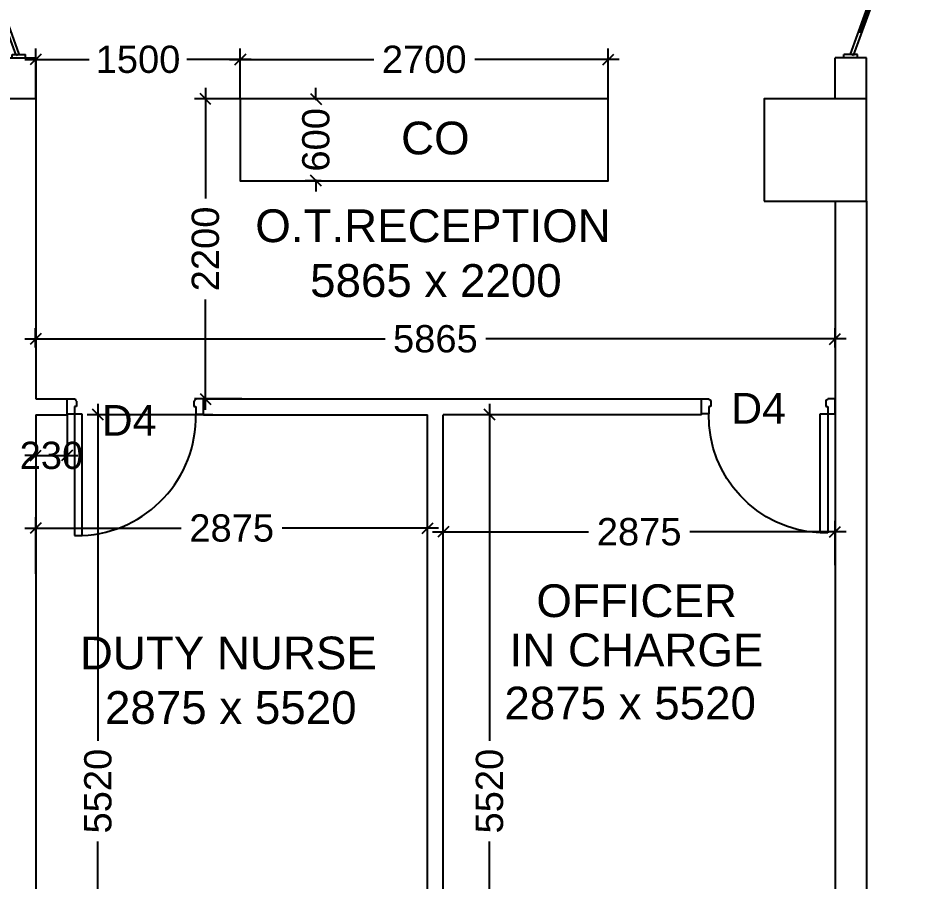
# Model space of a CAD drawing. Extents: x 7897917 to 8423973, y -6487334 to -6173396.
# Drawn here: x 7953609 to 7960169, y -6452543 to -6446215 of the extents above; entities that cross this region are included whole.
import ezdxf
from ezdxf.enums import TextEntityAlignment as Align

# ---------------------------------------------------------------- set-up
doc = ezdxf.new("R2010")
doc.units = 0
doc.header["$LTSCALE"] = 600
doc.header["$MEASUREMENT"] = 0
doc.header["$PDMODE"] = 35
doc.layers.get('0').update_dxf_attribs({"linetype": 'CONTINUOUS'})
doc.layers.get('Defpoints').update_dxf_attribs({"linetype": 'CONTINUOUS'})
for name, color, linetype in [('Counter', 7, 'CONTINUOUS'), ('DOOR', 32, 'CONTINUOUS'), ('FURN', 32, 'CONTINUOUS'), ('joinery', 7, 'CONTINUOUS'), ('LA-column', 3, 'CONTINUOUS'), ('Room Dim', 1, 'CONTINUOUS'), ('TEXT', 6, 'CONTINUOUS'), ('Walls', 7, 'CONTINUOUS'), ('Working Dim', 5, 'CONTINUOUS')]:
    doc.layers.add(name, color=color, linetype=linetype)
doc.styles.add('ari', font='arial.ttf')
doc.styles.add('ARIAL', font='arial.ttf')
doc.dimstyles.new('int. dim', dxfattribs={"dimtxt": 450, "dimasz": 80, "dimexe": 80, "dimexo": 0, "dimgap": 70, "dimtad": 0, "dimdec": 0, "dimzin": 12, "dimdsep": 46, "dimtxsty": 'ari', "dimblk": 'OBLIQUE', "dimcen": 2, "dimdle": 80, "dimclrd": 256, "dimclre": 256, "dimclrt": 6, "dimadec": 0, "dimazin": 0, "dimtfac": 1, "dimtdec": 0, "dimtix": 1, "dimtmove": 2, "dimatfit": 3, "dimfxl": 1, "dimtolj": 1, "dimtzin": 0, "dimlwd": -1, "dimlwe": -1, "dimarcsym": 0})

# ---------------------------------------------------------------- blocks, each defined once
blk = doc.blocks.new('Z$W@#5624')
at = {"layer": 'DOOR'}
for p, q in [((19.2, 469.7), (840.4, 768.6)), ((27.7, 446.2), (848.9, 745.1)), ((187.7, 517.8), (680.4, 697.1)), ((676.2, 708.8), (684.7, 685.4)), ((183.4, 529.5), (192, 506)), ((0, 399.5), (0, 499.4)), ((0, 499.4), (25, 499.4)), ((19.2, 469.7), (27.7, 446.2)), ((25, 399.5), (25, 499.4)), ((1797.8, 499.4), (1772.8, 499.4)), ((1772.8, 399.5), (1772.8, 499.4)), ((1797.8, 399.5), (1797.8, 499.4)), ((0, 399.5), (25, 399.5)), ((1770, 452.6), (948.8, 153.7)), ((1778.6, 429.2), (957.4, 130.3)), ((1778.6, 429.2), (1770, 452.6)), ((1797.8, 399.5), (1772.8, 399.5)), ((1610.1, 381.1), (1117.3, 201.8)), ((1614.3, 369.4), (1605.8, 392.9)), ((1113.1, 213.5), (1121.6, 190.1))]:
    blk.add_line(p, q, dxfattribs=at)
at = {"layer": 'DOOR', "color": 145}
for centre, start_param, end_param in [((0, 449.4), 2.617994, 3.665191), ((1797.8, 449.4), -0.523599, 0.523599)]:
    blk.add_ellipse(centre, major_axis=(-898.9, 0), ratio=1, start_param=start_param, end_param=end_param, dxfattribs=at)
blk = doc.blocks.new('1000')
at = {"layer": 'DOOR'}
for p, q in [((0, -100), (0, 0)), ((0, 0), (49.7, 0)), ((49.7, 0), (49.7, -2.2)), ((63.2, -49.5), (49.7, -49.5)), ((49.7, -49.5), (49.7, -100)), ((63.2, -13.5), (61, -13.5)), ((63.2, -13.5), (63.2, -49.5)), ((836.8, -13.5), (836.8, -49.5)), ((836.8, -13.5), (839, -13.5)), ((836.8, -49.5), (850.3, -49.5)), ((850.3, 0), (850.3, -2.2)), ((900, 0), (850.3, 0)), ((850.3, -49.5), (850.3, -100)), ((900, -100), (900, 0)), ((49.7, -100), (0, -100)), ((49.7, -100), (49.7, -900.6)), ((100.2, -100), (49.7, -100)), ((100.2, -900.6), (100.2, -100)), ((850.3, -100), (900, -100)), ((49.7, -900.6), (100.2, -900.6))]:
    blk.add_line(p, q, dxfattribs=at)
for centre, major_axis, start_param, end_param in [((49.7, -13.5), (-7.95, 7.95), 3.926991, 5.497787), ((850.3, -13.5), (7.95, 7.95), 0.785398, 2.356194)]:
    blk.add_ellipse(centre, major_axis=major_axis, ratio=1, start_param=start_param, end_param=end_param, dxfattribs=at)
at = {"layer": 'DOOR', "color": 145}
blk.add_ellipse((64.3, -115.3), major_axis=(-519.7, 589.8), ratio=1, start_param=2.464943, end_param=4.009476, dxfattribs=at)
blk = doc.blocks.new('_Oblique')
at = {"color": 0, "linetype": 'ByBlock', "lineweight": -2}
blk.add_line((-0.5, -0.5), (0.5, 0.5), dxfattribs=at)
blk = doc.blocks.new('*D516')
at = {"layer": 'Defpoints', "color": 0, "transparency": 16777216}
for p in [(7956729.5, -6449983), (7956729.5, -6450227.2, 13.3), (7959604, -6450227.2, 15)]:
    blk.add_point(p, dxfattribs=at)
at = {"layer": 'Working Dim', "transparency": 16777216}
for p, q in [((7956729.5, -6450227.2), (7956729.5, -6449903)), ((7959604, -6450227.2), (7959604, -6449903)), ((7956649.5, -6449983), (7957795.6, -6449983)), ((7959684, -6449983), (7958537.8, -6449983))]:
    blk.add_line(p, q, dxfattribs=at)
at = {"layer": 'Working Dim', "transparency": 16777216, "xscale": 80, "yscale": 80, "zscale": 80, "rotation": 180}
blk.add_blockref('_Oblique', (7956729.5, -6449983), dxfattribs=at)
at = {"layer": 'Working Dim', "transparency": 16777216, "xscale": 80, "yscale": 80, "zscale": 80}
blk.add_blockref('_Oblique', (7959604, -6449983), dxfattribs=at)
at = {"layer": 'Working Dim', "color": 6, "transparency": 16777216, "insert": (7958166.7, -6449983), "char_height": 200, "attachment_point": 5, "style": 'ari'}
blk.add_mtext('\\A1;2875', dxfattribs=at)
blk = doc.blocks.new('*D517')
at = {"layer": 'Defpoints', "color": 0, "transparency": 16777216}
for p in [(7953740, -6449955.8), (7953740, -6450290.5, 13.3), (7956614.5, -6450290.5, 13.3)]:
    blk.add_point(p, dxfattribs=at)
at = {"layer": 'Working Dim', "transparency": 16777216}
for p, q in [((7953740, -6450290.5), (7953740, -6449875.8)), ((7956614.5, -6450290.5), (7956614.5, -6449875.8)), ((7953660, -6449955.8), (7954806.1, -6449955.8)), ((7956694.5, -6449955.8), (7955548.3, -6449955.8))]:
    blk.add_line(p, q, dxfattribs=at)
at = {"layer": 'Working Dim', "transparency": 16777216, "xscale": 80, "yscale": 80, "zscale": 80, "rotation": 180}
blk.add_blockref('_Oblique', (7953740, -6449955.8), dxfattribs=at)
at = {"layer": 'Working Dim', "transparency": 16777216, "xscale": 80, "yscale": 80, "zscale": 80}
blk.add_blockref('_Oblique', (7956614.5, -6449955.8), dxfattribs=at)
at = {"layer": 'Working Dim', "color": 6, "transparency": 16777216, "insert": (7955177.2, -6449955.8), "char_height": 200, "attachment_point": 5, "style": 'ari'}
blk.add_mtext('\\A1;2875', dxfattribs=at)
blk = doc.blocks.new('*D518')
at = {"layer": 'Defpoints', "color": 0, "transparency": 16777216}
for p in [(7957404.4, -6449123.8, 13.3), (7957069.6, -6454643.9), (7957404.4, -6454643.9, 13.3)]:
    blk.add_point(p, dxfattribs=at)
at = {"layer": 'Working Dim', "transparency": 16777216}
for p, q in [((7957069.6, -6449043.8), (7957069.6, -6451515.6)), ((7957404.4, -6449123.8), (7956989.6, -6449123.8)), ((7957069.6, -6454723.9), (7957069.6, -6452252.2)), ((7957404.4, -6454643.9), (7956989.6, -6454643.9))]:
    blk.add_line(p, q, dxfattribs=at)
at = {"layer": 'Working Dim', "transparency": 16777216, "xscale": 80, "yscale": 80, "zscale": 80}
for p, rotation in [((7957069.6, -6449123.8), 90), ((7957069.6, -6454643.9), 270)]:
    blk.add_blockref('_Oblique', p, dxfattribs=dict(at, rotation=rotation))
at = {"layer": 'Working Dim', "color": 6, "transparency": 16777216, "insert": (7957069.6, -6451883.9), "char_height": 200, "attachment_point": 5, "rotation": 90, "style": 'ari'}
blk.add_mtext('\\A1;5520', dxfattribs=at)
blk = doc.blocks.new('*D519')
at = {"layer": 'Defpoints', "color": 0, "transparency": 16777216}
for p in [(7954196.4, -6449123.8), (7955038.7, -6449123.8, 13.3), (7954451.6, -6454643.9, 16.1)]:
    blk.add_point(p, dxfattribs=at)
at = {"layer": 'Working Dim', "transparency": 16777216}
for p, q in [((7954196.4, -6449043.8), (7954196.4, -6451515.6)), ((7955038.7, -6449123.8), (7954116.4, -6449123.8)), ((7954196.4, -6454723.9), (7954196.4, -6452252.2)), ((7954451.6, -6454643.9), (7954116.4, -6454643.9))]:
    blk.add_line(p, q, dxfattribs=at)
at = {"layer": 'Working Dim', "transparency": 16777216, "xscale": 80, "yscale": 80, "zscale": 80}
for p, rotation in [((7954196.4, -6449123.8), 90), ((7954196.4, -6454643.9), 270)]:
    blk.add_blockref('_Oblique', p, dxfattribs=dict(at, rotation=rotation))
at = {"layer": 'Working Dim', "color": 6, "transparency": 16777216, "insert": (7954196.4, -6451883.9), "char_height": 200, "attachment_point": 5, "rotation": 90, "style": 'ari'}
blk.add_mtext('\\A1;5520', dxfattribs=at)
blk = doc.blocks.new('*D546')
at = {"layer": 'Defpoints', "color": 0, "transparency": 16777216}
for p in [(7954985.3, -6446808.7), (7955458.1, -6446808.7, 11.1), (7955252.8, -6449008.8, 13.3)]:
    blk.add_point(p, dxfattribs=at)
at = {"layer": 'Working Dim', "transparency": 16777216}
for p, q in [((7954985.3, -6446728.7), (7954985.3, -6447538.8)), ((7955458.1, -6446808.7), (7954905.3, -6446808.7)), ((7954985.3, -6449088.8), (7954985.3, -6448278.8)), ((7955252.8, -6449008.8), (7954905.3, -6449008.8))]:
    blk.add_line(p, q, dxfattribs=at)
at = {"layer": 'Working Dim', "transparency": 16777216, "xscale": 80, "yscale": 80, "zscale": 80}
for p, rotation in [((7954985.3, -6446808.7), 90), ((7954985.3, -6449008.8), 270)]:
    blk.add_blockref('_Oblique', p, dxfattribs=dict(at, rotation=rotation))
at = {"layer": 'Working Dim', "color": 6, "transparency": 16777216, "insert": (7954985.3, -6447908.8), "char_height": 200, "attachment_point": 5, "rotation": 90, "style": 'ari'}
blk.add_mtext('\\A1;2200', dxfattribs=at)
blk = doc.blocks.new('*D547')
at = {"layer": 'Defpoints', "color": 0, "transparency": 16777216}
for p in [(7953739, -6448568.5), (7953739, -6448631.6, 13.3), (7959604, -6448631.6, 15.6)]:
    blk.add_point(p, dxfattribs=at)
at = {"layer": 'Working Dim', "transparency": 16777216}
for p, q in [((7953739, -6448631.6), (7953739, -6448488.5)), ((7959604, -6448631.6), (7959604, -6448488.5)), ((7953659, -6448568.5), (7956302.1, -6448568.5)), ((7959684, -6448568.5), (7957040.8, -6448568.5))]:
    blk.add_line(p, q, dxfattribs=at)
at = {"layer": 'Working Dim', "transparency": 16777216, "xscale": 80, "yscale": 80, "zscale": 80, "rotation": 180}
blk.add_blockref('_Oblique', (7953739, -6448568.5), dxfattribs=at)
at = {"layer": 'Working Dim', "transparency": 16777216, "xscale": 80, "yscale": 80, "zscale": 80}
blk.add_blockref('_Oblique', (7959604, -6448568.5), dxfattribs=at)
at = {"layer": 'Working Dim', "color": 6, "transparency": 16777216, "insert": (7956671.5, -6448568.5), "char_height": 200, "attachment_point": 5, "style": 'ari'}
blk.add_mtext('\\A1;5865', dxfattribs=at)
blk = doc.blocks.new('*D994')
at = {"layer": 'Defpoints', "color": 0, "transparency": 16777216}
for p in [(7953740, -6449123.8), (7953969.5, -6449123.8), (7953969.5, -6449423.4)]:
    blk.add_point(p, dxfattribs=at)
at = {"layer": 'Working Dim', "transparency": 16777216}
for p, q in [((7953740, -6449123.8), (7953740, -6449503.4)), ((7953969.5, -6449123.8), (7953969.5, -6449503.4)), ((7953740, -6449423.4), (7953660, -6449423.4)), ((7953740, -6449423.4), (7953969.5, -6449423.4)), ((7953969.5, -6449423.4), (7954049.5, -6449423.4))]:
    blk.add_line(p, q, dxfattribs=at)
at = {"layer": 'Working Dim', "transparency": 16777216, "xscale": 80, "yscale": 80, "zscale": 80}
blk.add_blockref('_Oblique', (7953740, -6449423.4), dxfattribs=at)
at = {"layer": 'Working Dim', "transparency": 16777216, "xscale": 80, "yscale": 80, "zscale": 80, "rotation": 180}
blk.add_blockref('_Oblique', (7953969.5, -6449423.4), dxfattribs=at)
at = {"layer": 'Working Dim', "color": 6, "transparency": 16777216, "insert": (7953854.7, -6449423.4), "char_height": 200, "attachment_point": 5, "style": 'ari'}
blk.add_mtext('\\A1;230', dxfattribs=at)
blk = doc.blocks.new('*D995')
at = {"layer": 'Defpoints', "color": 0, "transparency": 16777216}
for p in [(7955834.5, -6446808.7), (7955795.5, -6447408.7), (7955834.5, -6447408.7)]:
    blk.add_point(p, dxfattribs=at)
at = {"layer": 'Working Dim', "transparency": 16777216}
for p, q in [((7955795.5, -6446808.7), (7955795.5, -6446728.7)), ((7955834.5, -6446808.7), (7955715.5, -6446808.7)), ((7955795.5, -6446808.7), (7955795.5, -6446817.6)), ((7955834.5, -6447408.7), (7955715.5, -6447408.7)), ((7955795.5, -6447408.7), (7955795.5, -6447399.8)), ((7955795.5, -6447408.7), (7955795.5, -6447488.7))]:
    blk.add_line(p, q, dxfattribs=at)
at = {"layer": 'Working Dim', "transparency": 16777216, "xscale": 80, "yscale": 80, "zscale": 80}
for p, rotation in [((7955795.5, -6446808.7), 270), ((7955795.5, -6447408.7), 90)]:
    blk.add_blockref('_Oblique', p, dxfattribs=dict(at, rotation=rotation))
at = {"layer": 'Working Dim', "color": 6, "transparency": 16777216, "insert": (7955795.5, -6447108.7), "char_height": 200, "attachment_point": 5, "rotation": 90, "style": 'ari'}
blk.add_mtext('\\A1;600', dxfattribs=at)
blk = doc.blocks.new('*D996')
at = {"layer": 'Defpoints', "color": 0, "transparency": 16777216}
for p in [(7955240.3, -6446519.7), (7955240.3, -6446808.7), (7957939.8, -6446808.7)]:
    blk.add_point(p, dxfattribs=at)
at = {"layer": 'Working Dim', "transparency": 16777216}
for p, q in [((7955240.3, -6446808.7), (7955240.3, -6446439.7)), ((7957939.8, -6446808.7), (7957939.8, -6446439.7)), ((7955160.3, -6446519.7), (7956220, -6446519.7)), ((7958019.8, -6446519.7), (7956960, -6446519.7))]:
    blk.add_line(p, q, dxfattribs=at)
at = {"layer": 'Working Dim', "transparency": 16777216, "xscale": 80, "yscale": 80, "zscale": 80, "rotation": 180}
blk.add_blockref('_Oblique', (7955240.3, -6446519.7), dxfattribs=at)
at = {"layer": 'Working Dim', "transparency": 16777216, "xscale": 80, "yscale": 80, "zscale": 80}
blk.add_blockref('_Oblique', (7957939.8, -6446519.7), dxfattribs=at)
at = {"layer": 'Working Dim', "color": 6, "transparency": 16777216, "insert": (7956590, -6446519.7), "char_height": 200, "attachment_point": 5, "style": 'ari'}
blk.add_mtext('\\A1;2700', dxfattribs=at)
blk = doc.blocks.new('*D997')
at = {"layer": 'Defpoints', "color": 0, "transparency": 16777216}
for p in [(7953739.9, -6446519.7), (7953739.9, -6446806.4), (7955240.3, -6446808.7)]:
    blk.add_point(p, dxfattribs=at)
at = {"layer": 'Working Dim', "transparency": 16777216}
for p, q in [((7953739.9, -6446806.4), (7953739.9, -6446439.7)), ((7955240.3, -6446808.7), (7955240.3, -6446439.7)), ((7953659.9, -6446519.7), (7954131.2, -6446519.7)), ((7955320.3, -6446519.7), (7954849, -6446519.7))]:
    blk.add_line(p, q, dxfattribs=at)
at = {"layer": 'Working Dim', "transparency": 16777216, "xscale": 80, "yscale": 80, "zscale": 80, "rotation": 180}
blk.add_blockref('_Oblique', (7953739.9, -6446519.7), dxfattribs=at)
at = {"layer": 'Working Dim', "transparency": 16777216, "xscale": 80, "yscale": 80, "zscale": 80}
blk.add_blockref('_Oblique', (7955240.3, -6446519.7), dxfattribs=at)
at = {"layer": 'Working Dim', "color": 6, "transparency": 16777216, "insert": (7954490.1, -6446519.7), "char_height": 200, "attachment_point": 5, "style": 'ari'}
blk.add_mtext('\\A1;1500', dxfattribs=at)

msp = doc.modelspace()

# ---------------------------------------------------------------- linework, layer by layer
at = {"layer": 'Counter', "color": 7, "elevation": 5.964}
msp.add_lwpolyline([(7955240.296, -6446808.703), (7955240.296, -6447408.703), (7957939.796, -6447408.703), (7957939.796, -6446808.703)], close=True, dxfattribs=at)
at = {"layer": 'FURN'}
msp.add_lwpolyline([(7955240.296, -6446808.703), (7955240.296, -6447408.703), (7957939.796, -6447408.703), (7957939.796, -6446808.703)], close=True, dxfattribs=at)
at = {"layer": 'LA-column', "color": 2, "elevation": 2.092, "flags": 128}
msp.add_lwpolyline([(7959084.046, -6447558.886), (7959834.046, -6447558.886), (7959834.046, -6446808.886), (7959084.046, -6446808.886)], close=True, dxfattribs=at)
at = {"layer": 'Walls', "linetype": 'Continuous'}
for p, q in [((7953509.947, -6446506.562), (7953739.947, -6446506.562)), ((7953739.947, -6446506.562), (7953739.947, -6446806.421)), ((7959833.954, -6446508.765), (7959603.954, -6446508.765)), ((7959603.954, -6446808.765), (7959603.954, -6446508.765)), ((7959833.954, -6446808.765), (7959833.954, -6446508.765)), ((7953739.952, -6446808.907), (7950299.72, -6446808.907)), ((7953739.952, -6446808.703), (7953739.952, -6449008.809)), ((7959603.962, -6447558.886), (7959603.962, -6453028.995)), ((7959833.957, -6447558.886), (7959833.957, -6454123.948)), ((7953739.952, -6449008.809), (7953969.454, -6449008.809)), ((7953969.454, -6449123.809), (7953969.454, -6449008.809)), ((7954969.838, -6449008.797), (7958623.586, -6449008.821)), ((7954969.838, -6449123.809), (7954969.838, -6449008.797)), ((7958623.586, -6449123.821), (7958623.586, -6449008.821)), ((7953739.952, -6449123.809), (7953739.953, -6454124.83)), ((7953739.952, -6449123.809), (7953969.454, -6449123.809)), ((7954969.838, -6449123.809), (7956614.457, -6449123.809)), ((7956614.457, -6452508.809), (7956614.457, -6449123.809)), ((7956729.457, -6454643.916), (7956729.457, -6449123.809)), ((7958623.586, -6449123.821), (7956729.457, -6449123.809)), ((7956614.457, -6453027.995), (7956614.457, -6452213.008))]:
    msp.add_line(p, q, dxfattribs=at)

# ---------------------------------------------------------------- block references
at = {"layer": 'DOOR', "linetype": 'Continuous'}
for name, p, xscale, yscale, zscale, rotation in [('Z$W@#5624', (7953165.605, -6444707.562), 1.001247152686119, 1.001247152686119, 1.001247152686119, 270), ('Z$W@#5624', (7960168.954, -6444708.765), -1.001247152686119, 1.001247152686119, 1.001247152686119, 90), ('1000', (7953969.454, -6449008.809), 1.111537974327832, 1.111537974327832, 1.111537974327832, 1.324974561192673e-05), ('1000', (7959603.962, -6449008.809), -1.089307211339502, 1.089307214133441, 1.089307214057726, 359.9999869207258)]:
    msp.add_blockref(name, p, dxfattribs=dict(at, xscale=xscale, yscale=yscale, zscale=zscale, rotation=rotation))

# ---------------------------------------------------------------- texts
at = {"layer": 'Counter', "color": 10, "style": 'ARIAL'}
msp.add_text('CO', height=240, dxfattribs=at).set_placement((7956419.971, -6447215.468, -4.95))
at = {"layer": 'joinery', "style": 'ari'}
for p in [(7958841.73, -6449189.278, 5.135), (7954223.725, -6449277.887, 1.065)]:
    msp.add_text('D4', height=225, dxfattribs=at).set_placement(p)
at = {"layer": 'Room Dim', "style": 'ARIAL'}
for s, p in [('5865 x 2200', (7956675.307, -6448260.361)), ('2875 x 5520', (7955170.638, -6451390.866)), ('2875 x 5520', (7958100.491, -6451358.04))]:
    msp.add_text(s, height=240, dxfattribs=at).set_placement(p, align=Align.CENTER)
at = {"layer": 'TEXT', "color": 7, "style": 'ARIAL'}
for s, p in [('O.T.RECEPTION', (7956654.08, -6447858.739)), ('OFFICER', (7958148.183, -6450607.665)), ('DUTY NURSE', (7955152.851, -6450990.806)), ('IN CHARGE', (7958146.874, -6450968.426))]:
    msp.add_text(s, height=240, dxfattribs=at).set_placement(p, align=Align.CENTER)

# ---------------------------------------------------------------- dimensions: what is measured, and where the dimension line sits
at = {"layer": 'Working Dim'}
for base, p1, p2, angle, override, picture, middle in [((7953739.947, -6446519.682), (7955240.296, -6446808.703), (7953739.947, -6446806.421), 180, {"dimtxt": 200, "dimarcsym": 1}, '*D997', (7954490.121, -6446519.682)), ((7955240.295660212, -6446519.681590727), (7957939.795659977, -6446808.702746612), (7955240.295660212, -6446808.702746612), 180, {"dimtxt": 200, "dimarcsym": 1}, '*D996', (7956590.045660094, -6446519.681590727)), ((7954985.277, -6446808.703), (7955252.781, -6449008.8, 13.302), (7955458.128, -6446808.703, 11.095), 90, {"dimtxt": 200}, '*D546', (7954985.277, -6447908.751)), ((7955795.471, -6447408.703), (7955834.467, -6446808.703), (7955834.467, -6447408.703), 90, {"dimtxt": 200, "dimarcsym": 1}, '*D995', (7955795.471, -6447108.703)), ((7953738.952, -6448568.505), (7959603.962, -6448631.607, 15.628), (7953738.952, -6448631.608, 13.302), 180, {"dimtxt": 200}, '*D547', (7956671.457, -6448568.505)), ((7954196.384, -6449123.809), (7954451.603, -6454643.916, 16.082), (7955038.683, -6449123.809, 13.302), 90, {"dimtxt": 200}, '*D519', (7954196.384, -6451883.862)), ((7957069.564, -6454643.916), (7957404.36, -6449123.813, 13.302), (7957404.36, -6454643.916, 13.302), 90, {"dimtxt": 200}, '*D518', (7957069.564, -6451883.864)), ((7953969.454, -6449423.38), (7953739.952, -6449123.809), (7953969.454, -6449123.809), 180, {"dimtxt": 200, "dimarcsym": 1}, '*D994', (7953854.703, -6449423.38)), ((7953739.952, -6449955.833), (7956614.457, -6450290.513, 13.302), (7953739.952, -6450290.514, 13.302), 180, {"dimtxt": 200}, '*D517', (7955177.205, -6449955.833)), ((7956729.457, -6449982.969), (7959603.962, -6450227.196, 14.952), (7956729.457, -6450227.196, 13.302), 180, {"dimtxt": 200}, '*D516', (7958166.71, -6449982.969))]:
    dim = msp.add_linear_dim(base=base, p1=p1, p2=p2, angle=angle, dimstyle='int. dim', override=override, dxfattribs=at)
    dim.commit()
    dim.dimension.update_dxf_attribs({"geometry": picture, "text_midpoint": middle})

doc.saveas('drawing.dxf')
